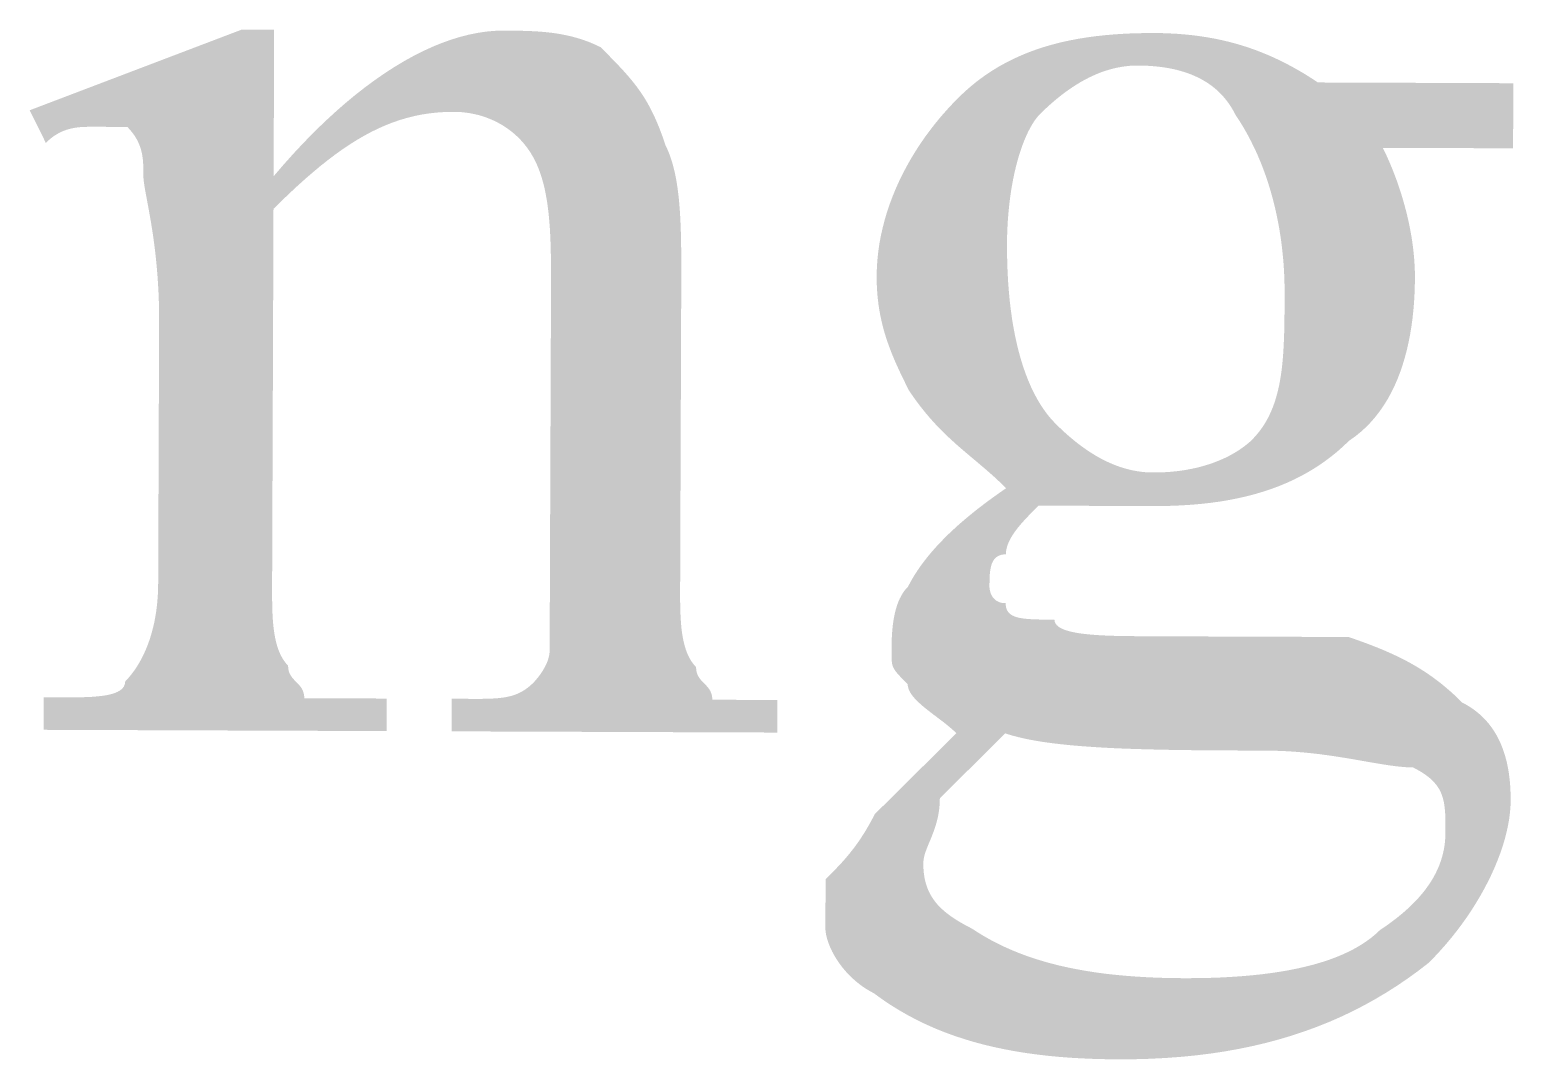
# Model space of a CAD drawing. Header units: millimetres. Extents: x -125 to 146, y -26 to 163.
# Drawn here: x 106.092 to 109.95, y 141.536 to 144.214 of the extents above; entities that cross this region are included whole.
import ezdxf

# ---------------------------------------------------------------- set-up
doc = ezdxf.new("R2010")
doc.units = ezdxf.units.MM
doc.header["$MEASUREMENT"] = 0
doc.layers.get('0').update_dxf_attribs({"color": 255, "linetype": 'CONTINUOUS'})

msp = doc.modelspace()

# ---------------------------------------------------------------- hatches: boundary and pattern name
at = {"true_color": 0x000007}
msp.add_hatch(color=7, dxfattribs=at).paths.add_polyline_path([(106.7262, 143.8331), (106.7528, 143.8641), (106.7794, 143.8938), (106.806, 143.9221), (106.8325, 143.9492), (106.859, 143.9749), (106.8854, 143.9992), (106.9116, 144.0223), (106.9378, 144.044), (106.9638, 144.0644), (106.9897, 144.0835), (107.0154, 144.1013), (107.0408, 144.1177), (107.0661, 144.1329), (107.0911, 144.1467), (107.1158, 144.1591), (107.1402, 144.1703), (107.1644, 144.1801), (107.1882, 144.1886), (107.2116, 144.1958), (107.2347, 144.2017), (107.2574, 144.2062), (107.2797, 144.2095), (107.3016, 144.2114), (107.323, 144.2119), (107.3335, 144.2119), (107.3441, 144.2118), (107.3547, 144.2117), (107.3653, 144.2116), (107.3759, 144.2114), (107.3865, 144.211), (107.397, 144.2106), (107.4076, 144.2101), (107.4182, 144.2094), (107.4288, 144.2085), (107.4394, 144.2074), (107.4499, 144.2062), (107.4605, 144.2047), (107.4711, 144.203), (107.4817, 144.201), (107.4922, 144.1988), (107.5028, 144.1962), (107.5134, 144.1934), (107.524, 144.1902), (107.5345, 144.1867), (107.5451, 144.1828), (107.5557, 144.1785), (107.5662, 144.1738), (107.5768, 144.1687), (107.5871, 144.1583), (107.597, 144.1482), (107.6065, 144.1385), (107.6157, 144.1291), (107.6244, 144.1199), (107.6328, 144.1109), (107.6409, 144.102), (107.6486, 144.0931), (107.6561, 144.0843), (107.6633, 144.0754), (107.6702, 144.0664), (107.6769, 144.0572), (107.6834, 144.0478), (107.6897, 144.0381), (107.6958, 144.0281), (107.7017, 144.0177), (107.7074, 144.0069), (107.7131, 143.9955), (107.7186, 143.9836), (107.724, 143.9712), (107.7294, 143.958), (107.7347, 143.9441), (107.74, 143.9295), (107.7452, 143.914), (107.7502, 143.9032), (107.7548, 143.892), (107.759, 143.8803), (107.7629, 143.8681), (107.7663, 143.8555), (107.7694, 143.8425), (107.7722, 143.8291), (107.7746, 143.8152), (107.7768, 143.8008), (107.7786, 143.786), (107.7803, 143.7708), (107.7816, 143.7552), (107.7828, 143.7391), (107.7838, 143.7225), (107.7845, 143.7055), (107.7851, 143.6881), (107.7856, 143.6703), (107.7859, 143.652), (107.7861, 143.6332), (107.7862, 143.614), (107.7863, 143.5944), (107.7862, 143.5743), (107.7862, 143.5538), (107.7861, 143.5329), (107.7833, 142.7682), (107.7833, 142.7577), (107.7832, 142.7471), (107.7833, 142.7366), (107.7833, 142.7261), (107.7835, 142.7157), (107.7837, 142.7054), (107.7841, 142.6952), (107.7845, 142.6851), (107.7852, 142.6752), (107.786, 142.6655), (107.7869, 142.6559), (107.7881, 142.6465), (107.7895, 142.6374), (107.7912, 142.6285), (107.7931, 142.6198), (107.7953, 142.6114), (107.7977, 142.6033), (107.8005, 142.5955), (107.8036, 142.5881), (107.8071, 142.581), (107.8109, 142.5743), (107.8152, 142.5679), (107.8198, 142.562), (107.8248, 142.5564), (107.825, 142.5513), (107.8256, 142.5467), (107.8266, 142.5424), (107.8279, 142.5384), (107.8295, 142.5347), (107.8314, 142.5313), (107.8334, 142.5281), (107.8357, 142.525), (107.8381, 142.5221), (107.8406, 142.5194), (107.8432, 142.5167), (107.8458, 142.514), (107.8485, 142.5114), (107.8511, 142.5087), (107.8536, 142.5059), (107.856, 142.503), (107.8583, 142.5), (107.8603, 142.4968), (107.8622, 142.4933), (107.8638, 142.4896), (107.8651, 142.4857), (107.8661, 142.4814), (107.8667, 142.4767), (107.8669, 142.4716), (107.8722, 142.4716), (107.8775, 142.4716), (107.8828, 142.4715), (107.8882, 142.4715), (107.8937, 142.4715), (107.8993, 142.4715), (107.905, 142.4715), (107.9108, 142.4714), (107.9167, 142.4714), (107.9228, 142.4714), (107.9291, 142.4714), (107.9357, 142.4713), (107.9424, 142.4713), (107.9493, 142.4713), (107.9566, 142.4713), (107.9641, 142.4712), (107.9719, 142.4712), (107.98, 142.4712), (107.9884, 142.4712), (107.9972, 142.4711), (108.0063, 142.4711), (108.0159, 142.4711), (108.0258, 142.471), (108.0362, 142.471), (108.0359, 142.3863), (107.1892, 142.3894), (107.1895, 142.4741), (107.2319, 142.474), (107.2422, 142.4739), (107.2522, 142.4739), (107.2617, 142.4739), (107.2709, 142.474), (107.2797, 142.4742), (107.2881, 142.4744), (107.2962, 142.4748), (107.304, 142.4753), (107.3115, 142.4759), (107.3187, 142.4767), (107.3257, 142.4777), (107.3324, 142.4789), (107.3389, 142.4803), (107.3452, 142.4819), (107.3514, 142.4838), (107.3573, 142.486), (107.3632, 142.4885), (107.3689, 142.4913), (107.3744, 142.4944), (107.3799, 142.4979), (107.3853, 142.5017), (107.3907, 142.506), (107.396, 142.5106), (107.4014, 142.5157), (107.4016, 142.5159), (107.4022, 142.5165), (107.4032, 142.5176), (107.4045, 142.519), (107.4061, 142.5208), (107.408, 142.5229), (107.4101, 142.5254), (107.4124, 142.5282), (107.4148, 142.5312), (107.4173, 142.5346), (107.42, 142.5382), (107.4226, 142.542), (107.4253, 142.5461), (107.4279, 142.5504), (107.4304, 142.5548), (107.4329, 142.5594), (107.4352, 142.5642), (107.4373, 142.5691), (107.4392, 142.5741), (107.4408, 142.5792), (107.4421, 142.5844), (107.4431, 142.5896), (107.4438, 142.5949), (107.444, 142.6002), (107.444, 142.6055), (107.444, 142.6108), (107.4441, 142.6161), (107.4441, 142.6215), (107.4441, 142.627), (107.4441, 142.6326), (107.4441, 142.6383), (107.4442, 142.6441), (107.4442, 142.65), (107.4442, 142.6561), (107.4442, 142.6625), (107.4443, 142.669), (107.4443, 142.6757), (107.4443, 142.6827), (107.4443, 142.6899), (107.4444, 142.6974), (107.4444, 142.7052), (107.4444, 142.7133), (107.4444, 142.7217), (107.4445, 142.7305), (107.4445, 142.7397), (107.4445, 142.7492), (107.4446, 142.7591), (107.4446, 142.7695), (107.4475, 143.5341), (107.4475, 143.55), (107.4475, 143.5659), (107.4475, 143.5817), (107.4475, 143.5974), (107.4474, 143.6131), (107.4471, 143.6287), (107.4468, 143.6442), (107.4463, 143.6596), (107.4457, 143.6748), (107.445, 143.6898), (107.444, 143.7047), (107.4428, 143.7194), (107.4415, 143.7338), (107.4398, 143.748), (107.438, 143.762), (107.4358, 143.7756), (107.4333, 143.789), (107.4306, 143.8021), (107.4275, 143.8148), (107.424, 143.8272), (107.4202, 143.8393), (107.416, 143.8509), (107.4114, 143.8621), (107.4064, 143.873), (107.4009, 143.8833), (107.395, 143.8933), (107.3887, 143.9028), (107.382, 143.9119), (107.375, 143.9205), (107.3676, 143.9287), (107.3598, 143.9364), (107.3518, 143.9437), (107.3434, 143.9506), (107.3348, 143.957), (107.3259, 143.963), (107.3168, 143.9685), (107.3074, 143.9736), (107.2979, 143.9783), (107.2881, 143.9825), (107.2782, 143.9863), (107.2682, 143.9897), (107.258, 143.9926), (107.2477, 143.995), (107.2373, 143.9971), (107.2268, 143.9986), (107.2163, 143.9998), (107.2058, 144.0005), (107.1952, 144.0007), (107.1742, 144.0004), (107.1536, 143.9991), (107.1334, 143.997), (107.1134, 143.994), (107.0938, 143.9901), (107.0743, 143.9853), (107.0551, 143.9797), (107.036, 143.9731), (107.0171, 143.9657), (106.9983, 143.9574), (106.9795, 143.9482), (106.9608, 143.9381), (106.9421, 143.9272), (106.9233, 143.9153), (106.9044, 143.9026), (106.8855, 143.889), (106.8664, 143.8745), (106.8471, 143.8592), (106.8277, 143.8429), (106.8079, 143.8258), (106.7879, 143.8078), (106.7676, 143.7889), (106.747, 143.7691), (106.7259, 143.7485), (106.7223, 142.7722), (106.7223, 142.7616), (106.7223, 142.751), (106.7223, 142.7405), (106.7224, 142.73), (106.7225, 142.7196), (106.7227, 142.7093), (106.7231, 142.6991), (106.7236, 142.6891), (106.7242, 142.6791), (106.725, 142.6694), (106.726, 142.6598), (106.7272, 142.6504), (106.7286, 142.6413), (106.7302, 142.6324), (106.7321, 142.6237), (106.7343, 142.6153), (106.7368, 142.6072), (106.7395, 142.5995), (106.7427, 142.592), (106.7461, 142.5849), (106.75, 142.5782), (106.7542, 142.5718), (106.7588, 142.5659), (106.7639, 142.5603), (106.7641, 142.5553), (106.7647, 142.5506), (106.7656, 142.5463), (106.7669, 142.5423), (106.7685, 142.5386), (106.7704, 142.5352), (106.7725, 142.532), (106.7747, 142.529), (106.7771, 142.5261), (106.7797, 142.5233), (106.7822, 142.5206), (106.7849, 142.5179), (106.7875, 142.5153), (106.7901, 142.5126), (106.7926, 142.5098), (106.795, 142.5069), (106.7973, 142.5039), (106.7994, 142.5007), (106.8012, 142.4973), (106.8028, 142.4936), (106.8041, 142.4896), (106.8051, 142.4853), (106.8057, 142.4806), (106.8059, 142.4755), (106.8114, 142.4755), (106.8173, 142.4755), (106.8237, 142.4755), (106.8304, 142.4754), (106.8375, 142.4754), (106.845, 142.4754), (106.8527, 142.4754), (106.8609, 142.4753), (106.8693, 142.4753), (106.878, 142.4753), (106.887, 142.4752), (106.8962, 142.4752), (106.9056, 142.4752), (106.9153, 142.4751), (106.9252, 142.4751), (106.9352, 142.475), (106.9455, 142.475), (106.9558, 142.475), (106.9663, 142.4749), (106.9769, 142.4749), (106.9877, 142.4749), (106.9984, 142.4748), (107.0093, 142.4748), (107.0202, 142.4747), (107.0199, 142.3901), (106.1282, 142.3934), (106.1286, 142.478), (106.1709, 142.4779), (106.1815, 142.4778), (106.192, 142.4778), (106.2025, 142.4778), (106.2128, 142.4779), (106.223, 142.4781), (106.2331, 142.4783), (106.2429, 142.4787), (106.2524, 142.4791), (106.2617, 142.4798), (106.2706, 142.4806), (106.2792, 142.4816), (106.2873, 142.4827), (106.295, 142.4841), (106.3023, 142.4858), (106.309, 142.4877), (106.3152, 142.4899), (106.3208, 142.4924), (106.3257, 142.4952), (106.33, 142.4983), (106.3337, 142.5018), (106.3365, 142.5056), (106.3386, 142.5099), (106.3399, 142.5145), (106.3404, 142.5196), (106.3457, 142.5251), (106.351, 142.531), (106.3562, 142.5374), (106.3614, 142.5442), (106.3666, 142.5515), (106.3716, 142.5592), (106.3765, 142.5673), (106.3814, 142.5759), (106.386, 142.5849), (106.3905, 142.5944), (106.3948, 142.6043), (106.3989, 142.6146), (106.4028, 142.6254), (106.4065, 142.6366), (106.4099, 142.6483), (106.413, 142.6604), (106.4159, 142.673), (106.4184, 142.686), (106.4206, 142.6994), (106.4224, 142.7133), (106.4239, 142.7276), (106.425, 142.7424), (106.4257, 142.7576), (106.426, 142.7733), (106.4285, 143.4532), (106.4284, 143.4793), (106.4279, 143.5044), (106.427, 143.5287), (106.4257, 143.552), (106.4242, 143.5745), (106.4224, 143.5961), (106.4204, 143.6169), (106.4182, 143.6367), (106.4159, 143.6557), (106.4134, 143.6738), (106.4109, 143.691), (106.4083, 143.7073), (106.4057, 143.7228), (106.4031, 143.7373), (106.4007, 143.751), (106.3983, 143.7638), (106.3961, 143.7757), (106.394, 143.7867), (106.3922, 143.7969), (106.3906, 143.8062), (106.3893, 143.8145), (106.3884, 143.822), (106.3878, 143.8287), (106.3876, 143.8344), (106.3876, 143.8397), (106.3876, 143.845), (106.3876, 143.8503), (106.3875, 143.8556), (106.3873, 143.8609), (106.387, 143.8661), (106.3867, 143.8714), (106.3862, 143.8767), (106.3855, 143.882), (106.3847, 143.8873), (106.3837, 143.8926), (106.3825, 143.8979), (106.3811, 143.9032), (106.3794, 143.9085), (106.3775, 143.9138), (106.3753, 143.9191), (106.3729, 143.9244), (106.3701, 143.9297), (106.3669, 143.935), (106.3635, 143.9403), (106.3596, 143.9456), (106.3554, 143.9509), (106.3508, 143.9562), (106.3457, 143.9616), (106.3455, 143.9616), (106.3449, 143.9616), (106.3438, 143.9616), (106.3424, 143.9616), (106.3406, 143.9616), (106.3384, 143.9616), (106.336, 143.9616), (106.3332, 143.9616), (106.3301, 143.9616), (106.3267, 143.9616), (106.3231, 143.9616), (106.3193, 143.9616), (106.3152, 143.9617), (106.3109, 143.9617), (106.3064, 143.9617), (106.3018, 143.9617), (106.297, 143.9617), (106.2921, 143.9617), (106.2871, 143.9618), (106.282, 143.9618), (106.2768, 143.9618), (106.2716, 143.9618), (106.2663, 143.9618), (106.261, 143.9619), (106.2558, 143.9619), (106.2505, 143.9619), (106.2452, 143.9618), (106.2399, 143.9617), (106.2346, 143.9616), (106.2293, 143.9613), (106.224, 143.961), (106.2187, 143.9605), (106.2134, 143.9598), (106.2081, 143.959), (106.2028, 143.958), (106.1975, 143.9568), (106.1922, 143.9554), (106.1869, 143.9537), (106.1816, 143.9518), (106.1763, 143.9496), (106.171, 143.9472), (106.1657, 143.9444), (106.1604, 143.9412), (106.1551, 143.9378), (106.1498, 143.9339), (106.1445, 143.9297), (106.1392, 143.9251), (106.1339, 143.92), (106.0919, 144.0048), (106.643, 144.2145), (106.7276, 144.2141)])
h = msp.add_hatch(color=7, dxfattribs=at)
h.paths.add_polyline_path([(108.6309, 143.0218), (108.6204, 143.0322), (108.6098, 143.0422), (108.5993, 143.0519), (108.5887, 143.0613), (108.5782, 143.0705), (108.5676, 143.0795), (108.5571, 143.0885), (108.5465, 143.0973), (108.536, 143.1062), (108.5254, 143.1151), (108.5149, 143.1241), (108.5043, 143.1333), (108.4938, 143.1428), (108.4832, 143.1525), (108.4727, 143.1625), (108.4621, 143.1729), (108.4516, 143.1837), (108.441, 143.1951), (108.4305, 143.207), (108.42, 143.2195), (108.4094, 143.2327), (108.3989, 143.2466), (108.3884, 143.2612), (108.3778, 143.2767), (108.3726, 143.2873), (108.3674, 143.2979), (108.3622, 143.3086), (108.357, 143.3193), (108.352, 143.3301), (108.347, 143.341), (108.3421, 143.352), (108.3374, 143.3631), (108.3328, 143.3743), (108.3284, 143.3858), (108.3242, 143.3974), (108.3201, 143.4092), (108.3163, 143.4212), (108.3127, 143.4335), (108.3094, 143.446), (108.3064, 143.4588), (108.3037, 143.4719), (108.3012, 143.4853), (108.2991, 143.4991), (108.2974, 143.5132), (108.296, 143.5276), (108.295, 143.5424), (108.2944, 143.5577), (108.2943, 143.5733), (108.2948, 143.5945), (108.2962, 143.6156), (108.2984, 143.6367), (108.3014, 143.6578), (108.3053, 143.6787), (108.31, 143.6996), (108.3154, 143.7204), (108.3215, 143.741), (108.3285, 143.7615), (108.3361, 143.7818), (108.3444, 143.8019), (108.3534, 143.8218), (108.3631, 143.8415), (108.3734, 143.861), (108.3843, 143.8802), (108.3958, 143.8991), (108.4079, 143.9177), (108.4206, 143.936), (108.4339, 143.954), (108.4476, 143.9716), (108.4619, 143.9889), (108.4767, 144.0057), (108.492, 144.0222), (108.5077, 144.0382), (108.5238, 144.0536), (108.5404, 144.0681), (108.5574, 144.0818), (108.5749, 144.0946), (108.5928, 144.1066), (108.6111, 144.1179), (108.6299, 144.1283), (108.6491, 144.138), (108.6688, 144.147), (108.6889, 144.1553), (108.7094, 144.1628), (108.7304, 144.1697), (108.7518, 144.1759), (108.7737, 144.1815), (108.7959, 144.1864), (108.8187, 144.1907), (108.8418, 144.1945), (108.8654, 144.1976), (108.8895, 144.2002), (108.914, 144.2023), (108.9389, 144.2039), (108.9642, 144.205), (108.99, 144.2055), (109.0163, 144.2057), (109.0372, 144.2054), (109.0578, 144.2046), (109.078, 144.2035), (109.0978, 144.2018), (109.1173, 144.1998), (109.1364, 144.1973), (109.1552, 144.1943), (109.1737, 144.191), (109.1919, 144.1872), (109.2099, 144.1829), (109.2276, 144.1782), (109.245, 144.1731), (109.2623, 144.1675), (109.2793, 144.1615), (109.2961, 144.155), (109.3128, 144.1481), (109.3293, 144.1408), (109.3457, 144.133), (109.3619, 144.1248), (109.378, 144.1161), (109.3941, 144.107), (109.41, 144.0975), (109.4259, 144.0875), (109.4418, 144.0771), (109.8228, 144.0757), (109.8329, 144.0756), (109.8423, 144.0756), (109.8508, 144.0756), (109.8587, 144.0756), (109.8658, 144.0755), (109.8724, 144.0755), (109.8784, 144.0755), (109.8839, 144.0755), (109.889, 144.0754), (109.8937, 144.0754), (109.8981, 144.0754), (109.9022, 144.0754), (109.906, 144.0754), (109.9097, 144.0754), (109.9133, 144.0753), (109.9169, 144.0753), (109.9204, 144.0753), (109.924, 144.0753), (109.9277, 144.0753), (109.9316, 144.0753), (109.9356, 144.0753), (109.94, 144.0753), (109.9447, 144.0752), (109.9498, 144.0752), (109.9498, 144.075), (109.9498, 144.0744), (109.9498, 144.0733), (109.9498, 144.0719), (109.9498, 144.0701), (109.9498, 144.0679), (109.9498, 144.0655), (109.9497, 144.0627), (109.9497, 144.0596), (109.9497, 144.0562), (109.9497, 144.0526), (109.9497, 144.0488), (109.9497, 144.0447), (109.9497, 144.0404), (109.9496, 144.0359), (109.9496, 144.0313), (109.9496, 144.0265), (109.9496, 144.0216), (109.9496, 144.0166), (109.9496, 144.0115), (109.9495, 144.0063), (109.9495, 144.0011), (109.9495, 143.9958), (109.9495, 143.9905), (109.9495, 143.9903), (109.9495, 143.9897), (109.9495, 143.9887), (109.9495, 143.9874), (109.9495, 143.9858), (109.9495, 143.9839), (109.9494, 143.9818), (109.9494, 143.9796), (109.9494, 143.9772), (109.9494, 143.9746), (109.9494, 143.972), (109.9494, 143.9694), (109.9494, 143.9667), (109.9494, 143.9641), (109.9494, 143.9616), (109.9494, 143.9592), (109.9494, 143.9569), (109.9493, 143.9548), (109.9493, 143.953), (109.9493, 143.9514), (109.9493, 143.95), (109.9493, 143.949), (109.9493, 143.9484), (109.9493, 143.9482), (109.9493, 143.948), (109.9493, 143.9474), (109.9493, 143.9464), (109.9493, 143.9451), (109.9493, 143.9435), (109.9493, 143.9416), (109.9493, 143.9395), (109.9493, 143.9372), (109.9493, 143.9348), (109.9493, 143.9323), (109.9493, 143.9297), (109.9492, 143.927), (109.9492, 143.9244), (109.9492, 143.9218), (109.9492, 143.9193), (109.9492, 143.9169), (109.9492, 143.9146), (109.9492, 143.9125), (109.9492, 143.9106), (109.9492, 143.909), (109.9492, 143.9077), (109.9492, 143.9067), (109.9492, 143.9061), (109.9492, 143.9059), (109.9441, 143.9059), (109.9394, 143.9059), (109.935, 143.9059), (109.9309, 143.9059), (109.9271, 143.906), (109.9234, 143.906), (109.9198, 143.906), (109.9162, 143.906), (109.9127, 143.906), (109.9091, 143.906), (109.9054, 143.906), (109.9015, 143.9061), (109.8974, 143.9061), (109.8931, 143.9061), (109.8884, 143.9061), (109.8833, 143.9061), (109.8778, 143.9061), (109.8718, 143.9062), (109.8652, 143.9062), (109.858, 143.9062), (109.8502, 143.9062), (109.8416, 143.9063), (109.8323, 143.9063), (109.8222, 143.9064), (109.6105, 143.9071), (109.6157, 143.8963), (109.621, 143.8851), (109.6262, 143.8734), (109.6313, 143.8614), (109.6364, 143.849), (109.6413, 143.8362), (109.6462, 143.8232), (109.6509, 143.8098), (109.6555, 143.7961), (109.6599, 143.7821), (109.6641, 143.7679), (109.6681, 143.7535), (109.6719, 143.7388), (109.6755, 143.7239), (109.6788, 143.7089), (109.6818, 143.6936), (109.6846, 143.6783), (109.687, 143.6628), (109.6891, 143.6472), (109.6908, 143.6315), (109.6922, 143.6157), (109.6932, 143.5999), (109.6938, 143.584), (109.6939, 143.5682), (109.6936, 143.547), (109.6928, 143.5259), (109.6916, 143.5048), (109.6899, 143.4839), (109.6876, 143.4631), (109.6848, 143.4425), (109.6815, 143.4221), (109.6776, 143.402), (109.6731, 143.3822), (109.668, 143.3627), (109.6623, 143.3436), (109.656, 143.3249), (109.649, 143.3066), (109.6413, 143.2888), (109.6329, 143.2716), (109.6238, 143.2548), (109.6139, 143.2387), (109.6033, 143.2232), (109.592, 143.2084), (109.5798, 143.1942), (109.5669, 143.1808), (109.5531, 143.1682), (109.5385, 143.1564), (109.523, 143.1455), (109.5068, 143.1301), (109.4902, 143.1155), (109.4731, 143.1018), (109.4556, 143.0889), (109.4376, 143.0767), (109.4191, 143.0654), (109.4002, 143.0548), (109.3808, 143.0449), (109.361, 143.0358), (109.3408, 143.0274), (109.3201, 143.0197), (109.2989, 143.0127), (109.2774, 143.0063), (109.2554, 143.0006), (109.2329, 142.9955), (109.21, 142.991), (109.1867, 142.9871), (109.163, 142.9838), (109.1388, 142.9811), (109.1143, 142.9789), (109.0892, 142.9773), (109.0638, 142.9761), (109.038, 142.9755), (109.0117, 142.9754), (109.0011, 142.9754), (108.9905, 142.9754), (108.9799, 142.9755), (108.9692, 142.9755), (108.9584, 142.9756), (108.9476, 142.9756), (108.9366, 142.9756), (108.9255, 142.9757), (108.9143, 142.9757), (108.9028, 142.9758), (108.8912, 142.9758), (108.8794, 142.9759), (108.8674, 142.9759), (108.8552, 142.9759), (108.8427, 142.976), (108.8299, 142.976), (108.8168, 142.9761), (108.8034, 142.9761), (108.7896, 142.9762), (108.7756, 142.9762), (108.7611, 142.9763), (108.7463, 142.9763), (108.7311, 142.9764), (108.7154, 142.9765), (108.7101, 142.9712), (108.7048, 142.9659), (108.6996, 142.9606), (108.6944, 142.9554), (108.6892, 142.9501), (108.6842, 142.9448), (108.6793, 142.9396), (108.6745, 142.9343), (108.6698, 142.929), (108.6654, 142.9237), (108.6611, 142.9185), (108.657, 142.9132), (108.6531, 142.9079), (108.6495, 142.9026), (108.6461, 142.8973), (108.643, 142.8921), (108.6402, 142.8868), (108.6377, 142.8815), (108.6355, 142.8762), (108.6337, 142.8709), (108.6322, 142.8656), (108.6312, 142.8604), (108.6305, 142.8551), (108.6303, 142.8498), (108.6252, 142.8496), (108.6205, 142.849), (108.6163, 142.8479), (108.6124, 142.8465), (108.6089, 142.8447), (108.6058, 142.8426), (108.6029, 142.8401), (108.6004, 142.8373), (108.5982, 142.8343), (108.5963, 142.8309), (108.5946, 142.8273), (108.5931, 142.8235), (108.5919, 142.8194), (108.5909, 142.8151), (108.59, 142.8106), (108.5893, 142.806), (108.5888, 142.8013), (108.5884, 142.7963), (108.5881, 142.7913), (108.5879, 142.7862), (108.5878, 142.7811), (108.5877, 142.7758), (108.5876, 142.7706), (108.5876, 142.7653), (108.5876, 142.765), (108.5876, 142.7644), (108.5877, 142.7634), (108.5878, 142.7621), (108.588, 142.7605), (108.5883, 142.7586), (108.5886, 142.7566), (108.5891, 142.7543), (108.5898, 142.7519), (108.5906, 142.7493), (108.5916, 142.7467), (108.5928, 142.7441), (108.5943, 142.7414), (108.5959, 142.7388), (108.5979, 142.7363), (108.6, 142.7339), (108.6025, 142.7316), (108.6053, 142.7295), (108.6085, 142.7276), (108.612, 142.726), (108.6158, 142.7246), (108.6201, 142.7236), (108.6247, 142.723), (108.6298, 142.7228), (108.63, 142.7177), (108.6306, 142.713), (108.6317, 142.7088), (108.6333, 142.7049), (108.6352, 142.7014), (108.6376, 142.6983), (108.6405, 142.6954), (108.6438, 142.6929), (108.6475, 142.6907), (108.6517, 142.6888), (108.6563, 142.6871), (108.6614, 142.6856), (108.6669, 142.6844), (108.6729, 142.6833), (108.6793, 142.6825), (108.6861, 142.6818), (108.6934, 142.6813), (108.7011, 142.6808), (108.7092, 142.6805), (108.7178, 142.6803), (108.7269, 142.6802), (108.7364, 142.6801), (108.7463, 142.68), (108.7566, 142.68), (108.7573, 142.6749), (108.7592, 142.6702), (108.7623, 142.666), (108.7666, 142.6621), (108.772, 142.6586), (108.7784, 142.6554), (108.7858, 142.6526), (108.7942, 142.65), (108.8034, 142.6478), (108.8135, 142.6458), (108.8243, 142.6441), (108.8359, 142.6426), (108.8481, 142.6414), (108.8609, 142.6403), (108.8743, 142.6394), (108.8882, 142.6387), (108.9025, 142.6381), (108.9172, 142.6377), (108.9323, 142.6374), (108.9476, 142.6371), (108.9631, 142.637), (108.9788, 142.6368), (108.9946, 142.6368), (109.0105, 142.6367), (109.0421, 142.6366), (109.0728, 142.6365), (109.1026, 142.6364), (109.1315, 142.6363), (109.1595, 142.6361), (109.1866, 142.636), (109.2128, 142.636), (109.2381, 142.6359), (109.2625, 142.6358), (109.286, 142.6357), (109.3086, 142.6356), (109.3303, 142.6355), (109.3511, 142.6354), (109.371, 142.6354), (109.39, 142.6353), (109.4081, 142.6352), (109.4254, 142.6352), (109.4417, 142.6351), (109.4572, 142.635), (109.4717, 142.635), (109.4854, 142.6349), (109.4982, 142.6349), (109.5101, 142.6349), (109.5211, 142.6348), (109.5368, 142.6295), (109.552, 142.6241), (109.5668, 142.6187), (109.5812, 142.6132), (109.5953, 142.6077), (109.609, 142.6021), (109.6224, 142.5963), (109.6354, 142.5905), (109.6482, 142.5845), (109.6607, 142.5783), (109.6729, 142.572), (109.6849, 142.5654), (109.6967, 142.5586), (109.7083, 142.5516), (109.7196, 142.5444), (109.7309, 142.5368), (109.7419, 142.529), (109.7529, 142.5208), (109.7637, 142.5124), (109.7744, 142.5035), (109.7851, 142.4943), (109.7957, 142.4848), (109.8063, 142.4748), (109.8168, 142.4644), (109.8272, 142.4588), (109.8371, 142.4528), (109.8465, 142.4464), (109.8555, 142.4395), (109.8641, 142.4322), (109.8722, 142.4245), (109.8799, 142.4163), (109.8872, 142.4077), (109.894, 142.3986), (109.9003, 142.3891), (109.9063, 142.3792), (109.9117, 142.3688), (109.9168, 142.358), (109.9213, 142.3467), (109.9255, 142.335), (109.9292, 142.3229), (109.9325, 142.3103), (109.9353, 142.2973), (109.9377, 142.2838), (109.9396, 142.2699), (109.9411, 142.2556), (109.9421, 142.2408), (109.9427, 142.2256), (109.9429, 142.2099), (109.9424, 142.1938), (109.941, 142.1773), (109.9388, 142.1605), (109.9358, 142.1433), (109.9319, 142.1258), (109.9273, 142.1081), (109.9219, 142.0902), (109.9157, 142.072), (109.9088, 142.0538), (109.9012, 142.0354), (109.8929, 142.0169), (109.8839, 141.9985), (109.8742, 141.98), (109.8639, 141.9615), (109.853, 141.9432), (109.8415, 141.9249), (109.8294, 141.9068), (109.8167, 141.8889), (109.8035, 141.8712), (109.7897, 141.8538), (109.7754, 141.8366), (109.7606, 141.8198), (109.7454, 141.8034), (109.7297, 141.7874), (109.7029, 141.7667), (109.6757, 141.747), (109.648, 141.7281), (109.6198, 141.7102), (109.5911, 141.6931), (109.5619, 141.6769), (109.5321, 141.6615), (109.5017, 141.6471), (109.4707, 141.6335), (109.4392, 141.6209), (109.4069, 141.6091), (109.3741, 141.5982), (109.3406, 141.5882), (109.3063, 141.579), (109.2714, 141.5708), (109.2357, 141.5634), (109.1993, 141.5569), (109.1621, 141.5513), (109.1241, 141.5466), (109.0854, 141.5428), (109.0457, 141.5399), (109.0053, 141.5378), (108.964, 141.5366), (108.9217, 141.5364), (108.8902, 141.5367), (108.8591, 141.5375), (108.8285, 141.5388), (108.7983, 141.5405), (108.7685, 141.5428), (108.7392, 141.5456), (108.7103, 141.549), (108.6819, 141.5529), (108.6539, 141.5574), (108.6264, 141.5626), (108.5993, 141.5683), (108.5726, 141.5747), (108.5464, 141.5817), (108.5207, 141.5895), (108.4953, 141.5979), (108.4704, 141.607), (108.446, 141.6169), (108.422, 141.6275), (108.3985, 141.6389), (108.3754, 141.6511), (108.3527, 141.6641), (108.3305, 141.6779), (108.3087, 141.6925), (108.2874, 141.708), (108.277, 141.7136), (108.2671, 141.7195), (108.2577, 141.7258), (108.2487, 141.7325), (108.2401, 141.7394), (108.232, 141.7466), (108.2243, 141.754), (108.217, 141.7616), (108.2102, 141.7693), (108.2038, 141.7772), (108.1979, 141.7851), (108.1924, 141.7931), (108.1874, 141.801), (108.1828, 141.8089), (108.1786, 141.8167), (108.1749, 141.8245), (108.1716, 141.8321), (108.1688, 141.8394), (108.1664, 141.8466), (108.1644, 141.8535), (108.1629, 141.8601), (108.1618, 141.8664), (108.1612, 141.8723), (108.161, 141.8778), (108.161, 141.8831), (108.161, 141.8884), (108.1611, 141.8937), (108.1611, 141.899), (108.1611, 141.9043), (108.1611, 141.9096), (108.1611, 141.9149), (108.1612, 141.9202), (108.1612, 141.9255), (108.1612, 141.9308), (108.1612, 141.936), (108.1612, 141.9413), (108.1613, 141.9466), (108.1613, 141.9519), (108.1613, 141.9572), (108.1613, 141.9625), (108.1613, 141.9678), (108.1614, 141.9731), (108.1614, 141.9784), (108.1614, 141.9837), (108.1614, 141.989), (108.1614, 141.9943), (108.1615, 141.9995), (108.1615, 142.0048), (108.1668, 142.0101), (108.1721, 142.0154), (108.1774, 142.0207), (108.1827, 142.0261), (108.188, 142.0316), (108.1933, 142.0371), (108.1987, 142.0428), (108.204, 142.0486), (108.2093, 142.0545), (108.2146, 142.0606), (108.2199, 142.0669), (108.2252, 142.0734), (108.2305, 142.0801), (108.2359, 142.087), (108.2412, 142.0942), (108.2465, 142.1017), (108.2518, 142.1095), (108.2571, 142.1176), (108.2625, 142.126), (108.2678, 142.1348), (108.2731, 142.1439), (108.2784, 142.1534), (108.2838, 142.1633), (108.2891, 142.1737), (108.2944, 142.179), (108.2998, 142.1843), (108.3052, 142.1897), (108.3107, 142.1952), (108.3164, 142.2008), (108.3223, 142.2066), (108.3284, 142.2127), (108.3347, 142.219), (108.3414, 142.2256), (108.3484, 142.2325), (108.3557, 142.2398), (108.3635, 142.2475), (108.3717, 142.2556), (108.3803, 142.2642), (108.3895, 142.2734), (108.3993, 142.283), (108.4096, 142.2933), (108.4206, 142.3042), (108.4322, 142.3157), (108.4445, 142.328), (108.4576, 142.3409), (108.4714, 142.3547), (108.4861, 142.3692), (108.5015, 142.3846), (108.4961, 142.3899), (108.4902, 142.3952), (108.484, 142.4005), (108.4775, 142.4058), (108.4708, 142.4112), (108.464, 142.4165), (108.457, 142.4218), (108.45, 142.4271), (108.4429, 142.4324), (108.436, 142.4377), (108.4291, 142.4431), (108.4224, 142.4484), (108.4159, 142.4537), (108.4097, 142.459), (108.4039, 142.4643), (108.3984, 142.4696), (108.3933, 142.4749), (108.3888, 142.4802), (108.3848, 142.4856), (108.3814, 142.4909), (108.3787, 142.4962), (108.3767, 142.5015), (108.3754, 142.5068), (108.375, 142.512), (108.37, 142.5171), (108.3653, 142.5218), (108.3611, 142.5262), (108.3572, 142.5301), (108.3538, 142.5338), (108.3506, 142.5373), (108.3478, 142.5405), (108.3453, 142.5435), (108.3431, 142.5464), (108.3412, 142.5492), (108.3396, 142.5519), (108.3381, 142.5545), (108.3369, 142.5572), (108.3359, 142.5599), (108.3351, 142.5626), (108.3344, 142.5655), (108.3339, 142.5685), (108.3336, 142.5717), (108.3333, 142.5752), (108.3331, 142.5788), (108.333, 142.5828), (108.333, 142.5871), (108.333, 142.5918), (108.333, 142.5969), (108.333, 142.6024), (108.3331, 142.6083), (108.3331, 142.6146), (108.3333, 142.6212), (108.3335, 142.6281), (108.3338, 142.6352), (108.3342, 142.6426), (108.3348, 142.6502), (108.3355, 142.6579), (108.3363, 142.6657), (108.3374, 142.6736), (108.3386, 142.6815), (108.3401, 142.6894), (108.3418, 142.6973), (108.3437, 142.7051), (108.346, 142.7128), (108.3485, 142.7204), (108.3513, 142.7278), (108.3545, 142.7349), (108.358, 142.7418), (108.3619, 142.7484), (108.3662, 142.7547), (108.3709, 142.7606), (108.376, 142.766), (108.3815, 142.7766), (108.3875, 142.7872), (108.3939, 142.7977), (108.4008, 142.8083), (108.4081, 142.8189), (108.4159, 142.8294), (108.4241, 142.84), (108.4327, 142.8506), (108.4418, 142.8612), (108.4513, 142.8718), (108.4613, 142.8824), (108.4717, 142.893), (108.4825, 142.9037), (108.4938, 142.9143), (108.5055, 142.925), (108.5177, 142.9356), (108.5303, 142.9463), (108.5434, 142.957), (108.5568, 142.9678), (108.5708, 142.9785), (108.5851, 142.9893), (108.6, 143.0001), (108.6152, 143.0109)])
h.paths.add_polyline_path([(108.9736, 144.1212), (108.9631, 144.121), (108.9525, 144.1204), (108.9419, 144.1193), (108.9313, 144.1178), (108.9207, 144.1158), (108.9101, 144.1135), (108.8995, 144.1106), (108.8889, 144.1074), (108.8783, 144.1037), (108.8677, 144.0995), (108.8571, 144.0949), (108.8465, 144.0899), (108.8359, 144.0844), (108.8253, 144.0785), (108.8147, 144.0721), (108.8041, 144.0653), (108.7935, 144.0581), (108.7829, 144.0504), (108.7723, 144.0423), (108.7616, 144.0337), (108.751, 144.0247), (108.7404, 144.0153), (108.7298, 144.0054), (108.7192, 143.9951), (108.7139, 143.9894), (108.7086, 143.9828), (108.7033, 143.9754), (108.6981, 143.9671), (108.693, 143.9581), (108.6879, 143.9482), (108.683, 143.9376), (108.6782, 143.9263), (108.6735, 143.9142), (108.669, 143.9013), (108.6646, 143.8878), (108.6605, 143.8736), (108.6566, 143.8587), (108.6529, 143.8432), (108.6495, 143.8271), (108.6464, 143.8104), (108.6435, 143.793), (108.641, 143.7751), (108.6388, 143.7567), (108.6369, 143.7377), (108.6354, 143.7182), (108.6343, 143.6982), (108.6335, 143.6777), (108.6333, 143.6567), (108.6334, 143.6305), (108.6339, 143.6047), (108.635, 143.5794), (108.6364, 143.5546), (108.6383, 143.5303), (108.6406, 143.5066), (108.6434, 143.4834), (108.6466, 143.4607), (108.6503, 143.4386), (108.6544, 143.4172), (108.659, 143.3964), (108.664, 143.3762), (108.6694, 143.3566), (108.6753, 143.3378), (108.6816, 143.3196), (108.6884, 143.3022), (108.6956, 143.2855), (108.7033, 143.2695), (108.7114, 143.2543), (108.7199, 143.2399), (108.7289, 143.2264), (108.7383, 143.2136), (108.7482, 143.2017), (108.7585, 143.1906), (108.7691, 143.1802), (108.7796, 143.1703), (108.7902, 143.1607), (108.8007, 143.1517), (108.8113, 143.143), (108.8218, 143.1348), (108.8324, 143.1271), (108.8429, 143.1197), (108.8535, 143.1129), (108.8641, 143.1064), (108.8746, 143.1004), (108.8852, 143.0949), (108.8957, 143.0898), (108.9063, 143.0851), (108.9169, 143.0809), (108.9274, 143.0771), (108.938, 143.0738), (108.9486, 143.0708), (108.9592, 143.0684), (108.9697, 143.0664), (108.9803, 143.0648), (108.9909, 143.0636), (109.0015, 143.0629), (109.0121, 143.0627), (109.0277, 143.0628), (109.0429, 143.0634), (109.0577, 143.0644), (109.0721, 143.0658), (109.086, 143.0675), (109.0994, 143.0696), (109.1125, 143.0721), (109.1251, 143.0748), (109.1373, 143.0778), (109.149, 143.0812), (109.1603, 143.0847), (109.1712, 143.0885), (109.1817, 143.0926), (109.1917, 143.0968), (109.2014, 143.1012), (109.2106, 143.1058), (109.2193, 143.1106), (109.2277, 143.1155), (109.2356, 143.1204), (109.2431, 143.1255), (109.2502, 143.1307), (109.2569, 143.1359), (109.2632, 143.1411), (109.269, 143.1464), (109.2792, 143.1572), (109.2885, 143.1684), (109.2971, 143.18), (109.3049, 143.1921), (109.3119, 143.2047), (109.3182, 143.2176), (109.3239, 143.2311), (109.329, 143.2449), (109.3334, 143.2593), (109.3373, 143.274), (109.3408, 143.2892), (109.3437, 143.3049), (109.3462, 143.321), (109.3483, 143.3375), (109.35, 143.3545), (109.3514, 143.3719), (109.3525, 143.3897), (109.3533, 143.408), (109.354, 143.4268), (109.3544, 143.4459), (109.3547, 143.4656), (109.3549, 143.4856), (109.355, 143.5061), (109.3551, 143.5271), (109.3549, 143.5482), (109.3544, 143.5694), (109.3533, 143.5905), (109.3519, 143.6116), (109.3499, 143.6325), (109.3476, 143.6534), (109.3448, 143.6742), (109.3415, 143.6949), (109.3378, 143.7154), (109.3336, 143.7358), (109.329, 143.7559), (109.3239, 143.7759), (109.3184, 143.7957), (109.3124, 143.8152), (109.306, 143.8344), (109.2991, 143.8534), (109.2917, 143.8721), (109.2839, 143.8905), (109.2756, 143.9085), (109.2668, 143.9262), (109.2576, 143.9436), (109.2479, 143.9605), (109.2378, 143.9771), (109.2272, 143.9932), (109.2217, 144.0036), (109.2158, 144.0135), (109.2094, 144.0231), (109.2026, 144.0321), (109.1954, 144.0407), (109.1877, 144.0489), (109.1796, 144.0567), (109.171, 144.064), (109.162, 144.0709), (109.1525, 144.0773), (109.1426, 144.0833), (109.1323, 144.0888), (109.1215, 144.0939), (109.1103, 144.0986), (109.0986, 144.1028), (109.0865, 144.1066), (109.0739, 144.11), (109.0609, 144.1129), (109.0475, 144.1154), (109.0336, 144.1174), (109.0193, 144.119), (109.0045, 144.1202), (108.9893, 144.1209)])
h.paths.add_polyline_path([(108.6285, 142.3841), (108.6181, 142.3738), (108.6082, 142.3639), (108.5986, 142.3544), (108.5894, 142.3453), (108.5806, 142.3365), (108.5721, 142.3281), (108.564, 142.32), (108.5562, 142.3123), (108.5486, 142.3048), (108.5414, 142.2976), (108.5344, 142.2906), (108.5276, 142.2839), (108.5211, 142.2775), (108.5148, 142.2712), (108.5086, 142.2651), (108.5027, 142.2591), (108.4968, 142.2534), (108.4911, 142.2477), (108.4855, 142.2421), (108.48, 142.2367), (108.4746, 142.2313), (108.4692, 142.226), (108.4639, 142.2207), (108.4586, 142.2154), (108.4583, 142.205), (108.4577, 142.1951), (108.4567, 142.1856), (108.4553, 142.1764), (108.4537, 142.1676), (108.4518, 142.1592), (108.4496, 142.1511), (108.4473, 142.1433), (108.4449, 142.1358), (108.4423, 142.1286), (108.4397, 142.1217), (108.437, 142.1149), (108.4344, 142.1084), (108.4318, 142.1021), (108.4292, 142.096), (108.4268, 142.0901), (108.4245, 142.0843), (108.4224, 142.0786), (108.4205, 142.0731), (108.4188, 142.0676), (108.4175, 142.0622), (108.4165, 142.0568), (108.4159, 142.0515), (108.4156, 142.0462), (108.4158, 142.0359), (108.4164, 142.0259), (108.4175, 142.0164), (108.419, 142.0072), (108.421, 141.9984), (108.4234, 141.99), (108.4262, 141.9819), (108.4295, 141.9741), (108.4332, 141.9665), (108.4374, 141.9593), (108.442, 141.9523), (108.447, 141.9456), (108.4525, 141.939), (108.4584, 141.9327), (108.4648, 141.9266), (108.4716, 141.9206), (108.4789, 141.9148), (108.4866, 141.909), (108.4947, 141.9034), (108.5033, 141.8979), (108.5123, 141.8925), (108.5218, 141.8871), (108.5317, 141.8818), (108.542, 141.8764), (108.5581, 141.866), (108.5746, 141.856), (108.5916, 141.8465), (108.6091, 141.8374), (108.6271, 141.8287), (108.6456, 141.8205), (108.6647, 141.8127), (108.6844, 141.8053), (108.7047, 141.7984), (108.7256, 141.792), (108.747, 141.7859), (108.7692, 141.7803), (108.792, 141.7752), (108.8155, 141.7705), (108.8397, 141.7662), (108.8646, 141.7623), (108.8902, 141.7589), (108.9166, 141.756), (108.9438, 141.7535), (108.9717, 141.7514), (109.0005, 141.7497), (109.0301, 141.7485), (109.0606, 141.7477), (109.0919, 141.7474), (109.1235, 141.7475), (109.1542, 141.748), (109.184, 141.749), (109.2129, 141.7505), (109.2409, 141.7524), (109.268, 141.7547), (109.2942, 141.7574), (109.3196, 141.7607), (109.344, 141.7643), (109.3675, 141.7684), (109.3901, 141.773), (109.4118, 141.778), (109.4326, 141.7834), (109.4525, 141.7893), (109.4716, 141.7956), (109.4897, 141.8024), (109.507, 141.8096), (109.5234, 141.8172), (109.5388, 141.8253), (109.5534, 141.8339), (109.5671, 141.8429), (109.58, 141.8523), (109.5919, 141.8622), (109.603, 141.8725), (109.6184, 141.883), (109.6331, 141.8936), (109.6468, 141.9041), (109.6598, 141.9146), (109.6719, 141.9252), (109.6832, 141.9357), (109.6938, 141.9463), (109.7036, 141.9568), (109.7127, 141.9673), (109.7211, 141.9779), (109.7287, 141.9885), (109.7357, 141.999), (109.7421, 142.0096), (109.7477, 142.0201), (109.7528, 142.0307), (109.7573, 142.0413), (109.7611, 142.0518), (109.7644, 142.0624), (109.7672, 142.073), (109.7694, 142.0836), (109.7711, 142.0941), (109.7723, 142.1047), (109.773, 142.1153), (109.7732, 142.1259), (109.7733, 142.1362), (109.7733, 142.1462), (109.7732, 142.1557), (109.773, 142.1649), (109.7727, 142.1737), (109.7721, 142.1821), (109.7714, 142.1902), (109.7704, 142.198), (109.7691, 142.2055), (109.7674, 142.2127), (109.7654, 142.2197), (109.763, 142.2265), (109.7602, 142.233), (109.7569, 142.2393), (109.753, 142.2454), (109.7486, 142.2514), (109.7436, 142.2572), (109.738, 142.2629), (109.7318, 142.2685), (109.7248, 142.274), (109.7171, 142.2795), (109.7086, 142.2848), (109.6993, 142.2902), (109.6892, 142.2955), (109.6784, 142.2958), (109.6672, 142.2964), (109.6555, 142.2975), (109.6434, 142.2988), (109.6308, 142.3005), (109.6178, 142.3024), (109.6044, 142.3045), (109.5905, 142.3069), (109.5761, 142.3093), (109.5614, 142.3119), (109.5462, 142.3146), (109.5305, 142.3173), (109.5144, 142.32), (109.4979, 142.3226), (109.481, 142.3252), (109.4635, 142.3277), (109.4457, 142.3301), (109.4274, 142.3322), (109.4087, 142.3341), (109.3895, 142.3358), (109.3699, 142.3372), (109.3498, 142.3383), (109.3293, 142.339), (109.3084, 142.3393), (109.2712, 142.3394), (109.2346, 142.3396), (109.1985, 142.3398), (109.163, 142.34), (109.1281, 142.3403), (109.0938, 142.3407), (109.0603, 142.3412), (109.0274, 142.3419), (108.9953, 142.3427), (108.964, 142.3436), (108.9335, 142.3447), (108.9039, 142.346), (108.8752, 142.3476), (108.8474, 142.3494), (108.8206, 142.3514), (108.7947, 142.3537), (108.7699, 142.3563), (108.7462, 142.3592), (108.7236, 142.3624), (108.7022, 142.366), (108.6819, 142.3699), (108.6629, 142.3743), (108.6451, 142.379)])

doc.saveas('drawing.dxf')
